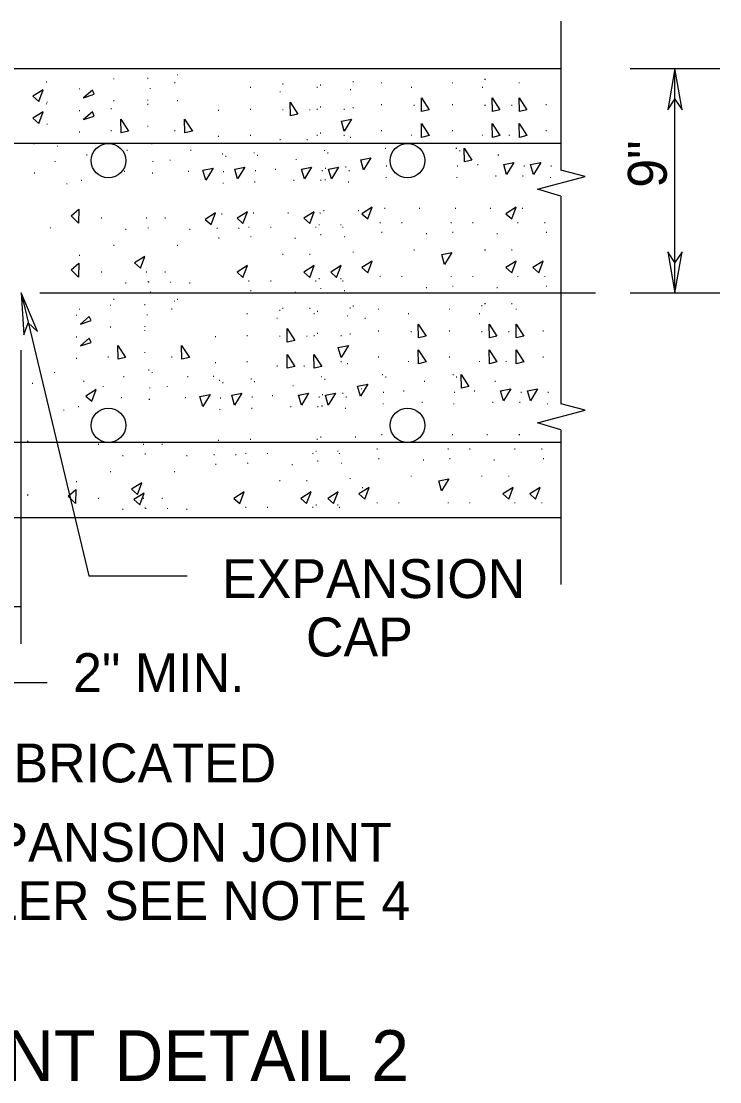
# Model space of a CAD drawing. Extents: x 495810 to 497033, y 605421 to 605543.
# Drawn here: x 497030.661 to 497032.997, y 605533.595 to 605537.14 of the extents above; entities that cross this region are included whole.
import ezdxf

# ---------------------------------------------------------------- set-up
doc = ezdxf.new("R2010")
doc.units = 0
for name, color, linetype in [('1', 7, 'Continuous'), ('2', 7, 'Continuous'), ('5', 7, 'Continuous')]:
    doc.layers.add(name, color=color, linetype=linetype)

msp = doc.modelspace()

# ---------------------------------------------------------------- linework, layer by layer
at = {"layer": '1'}
for p, q in [((497032.4658, 605536.7318), (497029.8693, 605536.7318)), ((497032.3871, 605536.5793), (497032.5472, 605536.6213)), ((497032.5472, 605536.6213), (497032.4658, 605536.6423)), ((497032.4658, 605536.5557), (497032.3871, 605536.5793)), ((497032.3871, 605535.798), (497032.5472, 605535.84)), ((497032.5472, 605535.84), (497032.4659, 605535.861)), ((497032.4659, 605535.7744), (497032.3871, 605535.798)), ((497032.4659, 605535.7318), (497029.8693, 605535.7318))]:
    msp.add_line(p, q, dxfattribs=at)
for points in [[(497032.8472, 605536.9818), (497032.8236, 605536.844), (497032.8472, 605536.8794), (497032.8708, 605536.844)], [(497032.8472, 605536.2318), (497032.8708, 605536.3696), (497032.8472, 605536.3342), (497032.8236, 605536.3696)], [(497030.6609, 605536.2318), (497030.67, 605536.0923), (497030.6847, 605536.1322), (497030.7159, 605536.1033)]]:
    msp.add_lwpolyline(points, close=True, dxfattribs=at)
at = {"layer": '2'}
for points in [[(497030.7347, 605536.9111), (497030.7001, 605536.8895), (497030.7197, 605536.872)], [(497030.9049, 605536.8964), (497030.8989, 605536.9102), (497030.8693, 605536.8846)], [(497031.5859, 605536.8293), (497031.5609, 605536.8235), (497031.56, 605536.8693)], [(497032.0248, 605536.8445), (497031.9998, 605536.8387), (497031.999, 605536.8845)], [(497032.2617, 605536.8445), (497032.2367, 605536.8387), (497032.2359, 605536.8845)], [(497032.3518, 605536.8445), (497032.3268, 605536.8387), (497032.3259, 605536.8845)], [(497030.7347, 605536.8377), (497030.7001, 605536.8162), (497030.7197, 605536.7986)], [(497030.9049, 605536.8231), (497030.8989, 605536.8369), (497030.8693, 605536.8113)], [(497031.02, 605536.773), (497030.995, 605536.7672), (497030.9942, 605536.813)], [(497031.2334, 605536.773), (497031.2084, 605536.7672), (497031.2075, 605536.813)], [(497031.7316, 605536.8057), (497031.7652, 605536.8123), (497031.741, 605536.7723)], [(497032.0248, 605536.7578), (497031.9998, 605536.752), (497031.999, 605536.7978)], [(497032.2617, 605536.7578), (497032.2367, 605536.752), (497032.2359, 605536.7978)], [(497032.3518, 605536.7578), (497032.3268, 605536.752), (497032.3259, 605536.7978)], [(497032.1682, 605536.6755), (497032.1432, 605536.6697), (497032.1423, 605536.7155)], [(497031.7961, 605536.6766), (497031.8298, 605536.6832), (497031.8056, 605536.6432)], [(497032.2744, 605536.6614), (497032.3081, 605536.6681), (497032.2839, 605536.628)], [(497032.3644, 605536.6614), (497032.3981, 605536.6681), (497032.3739, 605536.628)], [(497031.2688, 605536.6425), (497031.3025, 605536.6491), (497031.2783, 605536.6091)], [(497031.3752, 605536.6462), (497031.4088, 605536.6529), (497031.3847, 605536.6129)], [(497031.5986, 605536.6462), (497031.6322, 605536.6529), (497031.608, 605536.6129)], [(497031.6886, 605536.6462), (497031.7222, 605536.6529), (497031.6981, 605536.6129)], [(497030.8281, 605536.4894), (497030.854, 605536.5118), (497030.8529, 605536.4652)], [(497031.8348, 605536.5184), (497031.8003, 605536.4969), (497031.8199, 605536.4794)], [(497032.3164, 605536.5184), (497032.2819, 605536.4969), (497032.3014, 605536.4794)], [(497031.3109, 605536.4995), (497031.2763, 605536.4779), (497031.2959, 605536.4604)], [(497031.4172, 605536.5033), (497031.3826, 605536.4817), (497031.4022, 605536.4642)], [(497031.6406, 605536.5033), (497031.606, 605536.4817), (497031.6256, 605536.4642)], [(497031.0747, 605536.3536), (497031.0402, 605536.3321), (497031.0597, 605536.3145)], [(497031.8348, 605536.3384), (497031.8003, 605536.3169), (497031.8199, 605536.2993)], [(497032.0674, 605536.3607), (497032.101, 605536.3673), (497032.0769, 605536.3273)], [(497032.3164, 605536.3384), (497032.2819, 605536.3169), (497032.3014, 605536.2993)], [(497032.4064, 605536.3384), (497032.3719, 605536.3169), (497032.3915, 605536.2993)], [(497030.8281, 605536.3093), (497030.854, 605536.3318), (497030.8529, 605536.2851)], [(497031.4172, 605536.3232), (497031.3826, 605536.3017), (497031.4022, 605536.2841)], [(497031.6406, 605536.3232), (497031.606, 605536.3017), (497031.6256, 605536.2841)], [(497031.7306, 605536.3232), (497031.6961, 605536.3017), (497031.7156, 605536.2841)], [(497030.8947, 605536.1399), (497030.8887, 605536.1537), (497030.8591, 605536.1281)], [(497032.0146, 605536.088), (497031.9896, 605536.0822), (497031.9887, 605536.128)], [(497032.2515, 605536.088), (497032.2265, 605536.0822), (497032.2257, 605536.128)], [(497032.3415, 605536.088), (497032.3165, 605536.0822), (497032.3157, 605536.128)], [(497031.5757, 605536.0728), (497031.5507, 605536.067), (497031.5498, 605536.1128)], [(497030.8947, 605536.0666), (497030.8887, 605536.0804), (497030.8591, 605536.0548)], [(497031.0098, 605536.0165), (497030.9848, 605536.0107), (497030.9839, 605536.0565)], [(497031.2232, 605536.0165), (497031.1982, 605536.0107), (497031.1973, 605536.0565)], [(497031.7213, 605536.0492), (497031.755, 605536.0558), (497031.7308, 605536.0158)], [(497031.5757, 605535.9861), (497031.5507, 605535.9804), (497031.5498, 605536.0261)], [(497031.6657, 605535.9861), (497031.6407, 605535.9804), (497031.6398, 605536.0261)], [(497032.0146, 605536.0013), (497031.9896, 605535.9955), (497031.9887, 605536.0413)], [(497032.2515, 605536.0013), (497032.2265, 605535.9955), (497032.2257, 605536.0413)], [(497032.3415, 605536.0013), (497032.3165, 605535.9955), (497032.3157, 605536.0413)], [(497032.1579, 605535.919), (497032.1329, 605535.9132), (497032.1321, 605535.959)], [(497031.7859, 605535.9201), (497031.8195, 605535.9267), (497031.7954, 605535.8867)], [(497032.2642, 605535.9049), (497032.2978, 605535.9116), (497032.2737, 605535.8716)], [(497032.3542, 605535.9049), (497032.3879, 605535.9116), (497032.3637, 605535.8716)], [(497030.9117, 605535.9089), (497030.8772, 605535.8873), (497030.8967, 605535.8698)], [(497031.2586, 605535.886), (497031.2923, 605535.8926), (497031.2681, 605535.8526)], [(497031.3649, 605535.8897), (497031.3986, 605535.8964), (497031.3744, 605535.8564)], [(497031.5883, 605535.8897), (497031.622, 605535.8964), (497031.5978, 605535.8564)], [(497031.6784, 605535.8897), (497031.712, 605535.8964), (497031.6879, 605535.8564)], [(497031.0645, 605535.5971), (497031.0299, 605535.5756), (497031.0495, 605535.558)], [(497032.0571, 605535.6042), (497032.0908, 605535.6108), (497032.0666, 605535.5708)], [(497030.8179, 605535.5528), (497030.8438, 605535.5753), (497030.8427, 605535.5286)], [(497031.0723, 605535.5629), (497031.0378, 605535.5414), (497031.0574, 605535.5238)], [(497031.407, 605535.5667), (497031.3724, 605535.5452), (497031.392, 605535.5276)], [(497031.6303, 605535.5667), (497031.5958, 605535.5452), (497031.6154, 605535.5276)], [(497031.7204, 605535.5667), (497031.6858, 605535.5452), (497031.7054, 605535.5276)], [(497031.8246, 605535.5819), (497031.7901, 605535.5604), (497031.8096, 605535.5428)], [(497032.3062, 605535.5819), (497032.2717, 605535.5604), (497032.2912, 605535.5428)], [(497032.3962, 605535.5819), (497032.3617, 605535.5604), (497032.3812, 605535.5428)]]:
    msp.add_lwpolyline(points, close=True, dxfattribs=at)
for centre in [(497030.9527, 605536.6742), (497031.9527, 605536.6742), (497030.9527, 605535.7894), (497031.9527, 605535.7894)]:
    msp.add_circle(centre, 0.0576, dxfattribs=at)
at = {"layer": '5'}
for p, q in [((497032.4658, 605537.1402), (497032.4658, 605536.6423)), ((497029.7026, 605536.9818), (497032.4658, 605536.9818)), ((497032.6973, 605536.9818), (497032.9971, 605536.9818)), ((497032.8472, 605536.2318), (497032.8472, 605536.9818)), ((497032.4658, 605536.5557), (497032.4658, 605535.861)), ((497030.6609, 605536.2318), (497030.8871, 605535.2863)), ((497030.7235, 605536.2318), (497032.581, 605536.2318)), ((497032.6973, 605536.2318), (497032.9971, 605536.2318)), ((497030.6609, 605535.0588), (497030.6609, 605536.0402)), ((497032.4659, 605535.7744), (497032.4658, 605535.2569)), ((497029.7026, 605535.4818), (497032.4658, 605535.4818)), ((497030.8871, 605535.2863), (497031.2162, 605535.2863)), ((497030.4109, 605535.1835), (497030.6609, 605535.1835)), ((497030.5359, 605534.9298), (497030.7478, 605534.9298))]:
    msp.add_line(p, q, dxfattribs=at)

# ---------------------------------------------------------------- texts
at = {"layer": '2'}
for p in [(497030.7408, 605536.9353), (497030.9652, 605536.9456), (497031.0797, 605536.9474), (497031.1786, 605536.9589), (497031.766, 605536.9361), (497032.2069, 605536.9437), (497030.851, 605536.9122), (497031.0875, 605536.9132), (497031.17, 605536.9325), (497031.4222, 605536.917), (497031.5224, 605536.9021), (497031.5311, 605536.9285), (497031.6456, 605536.917), (497031.6571, 605536.9246), (497031.7573, 605536.9097), (497031.8611, 605536.9322), (497031.9614, 605536.9173), (497032.098, 605536.9322), (497032.1983, 605536.9173), (497032.3214, 605536.9322), (497030.7428, 605536.8674), (497030.9652, 605536.8722), (497031.0797, 605536.8741), (497031.1786, 605536.8722), (497030.7408, 605536.8619), (497030.851, 605536.8389), (497030.9566, 605536.8458), (497031.0797, 605536.8607), (497031.3159, 605536.8399), (497031.4222, 605536.8437), (497031.5311, 605536.8419), (497031.6211, 605536.8419), (497031.6456, 605536.8437), (497031.6571, 605536.8513), (497031.7356, 605536.8437), (497031.766, 605536.8494), (497031.8611, 605536.8589), (497031.97, 605536.857), (497032.098, 605536.8589), (497032.2069, 605536.857), (497032.2969, 605536.857), (497032.3214, 605536.8589), (497032.4114, 605536.8589), (497030.7428, 605536.794), (497030.851, 605536.7675), (497030.9566, 605536.7724), (497031.0797, 605536.7874), (497031.17, 605536.7724), (497031.4222, 605536.757), (497031.6456, 605536.757), (497031.6571, 605536.7646), (497031.7356, 605536.757), (497031.8611, 605536.7722), (497031.9614, 605536.7572), (497032.098, 605536.7722), (497032.1983, 605536.7572), (497032.2883, 605536.7572), (497032.3214, 605536.7722), (497032.4114, 605536.7722), (497030.6979, 605536.7287), (497030.777, 605536.7204), (497031.0926, 605536.7287), (497031.3159, 605536.7532), (497031.5224, 605536.742), (497031.6125, 605536.742), (497031.7573, 605536.7496), (497030.8757, 605536.6913), (497031.0098, 605536.7063), (497031.2232, 605536.7063), (497031.3288, 605536.6945), (497031.3402, 605536.6862), (497031.4351, 605536.6983), (497031.4465, 605536.69), (497031.67, 605536.7059), (497031.6814, 605536.6976), (497031.8741, 605536.7135), (497032.111, 605536.7135), (497032.1223, 605536.7052), (497032.2515, 605536.6911), (497030.7695, 605536.6691), (497030.7695, 605536.6691), (497031.0965, 605536.6691), (497031.1541, 605536.6737), (497031.5756, 605536.6759), (497031.7415, 605536.651), (497031.8779, 605536.654), (497031.8779, 605536.654), (497032.1149, 605536.654), (497032.1149, 605536.654), (497032.1825, 605536.6586), (497032.2725, 605536.6586), (497032.3382, 605536.654), (497032.3382, 605536.654), (497032.4283, 605536.654), (497032.4283, 605536.654), (497030.6999, 605536.6309), (497031.0017, 605536.6363), (497031.0947, 605536.6309), (497031.2151, 605536.6363), (497031.3327, 605536.635), (497031.3327, 605536.635), (497031.439, 605536.6388), (497031.439, 605536.6388), (497031.5066, 605536.6434), (497031.5966, 605536.6434), (497031.6624, 605536.6388), (497031.6624, 605536.6388), (497031.6739, 605536.6464), (497031.6739, 605536.6464), (497031.7524, 605536.6388), (497031.7524, 605536.6388), (497031.8761, 605536.6157), (497032.113, 605536.6157), (497032.2434, 605536.6211), (497032.3334, 605536.6211), (497032.4264, 605536.6157), (497030.8087, 605536.5946), (497030.8573, 605536.6064), (497031.3308, 605536.5967), (497031.4371, 605536.6005), (497031.5676, 605536.606), (497031.6576, 605536.606), (497031.672, 605536.6081), (497031.7506, 605536.6005), (497031.8716, 605536.5124), (497031.9879, 605536.5124), (497032.1085, 605536.5124), (497032.2248, 605536.5124), (497032.3319, 605536.5124), (497030.9243, 605536.4802), (497031.0751, 605536.4802), (497031.1377, 605536.4802), (497031.3264, 605536.4934), (497031.4327, 605536.4972), (497031.5489, 605536.4972), (497031.6561, 605536.4972), (497031.6676, 605536.5048), (497031.7838, 605536.5048), (497030.7541, 605536.4476), (497031.0063, 605536.4427), (497031.081, 605536.4476), (497031.2197, 605536.4427), (497031.3113, 605536.446), (497031.3839, 605536.446), (497031.4176, 605536.4498), (497031.4902, 605536.4498), (497031.641, 605536.4498), (497031.6525, 605536.4574), (497031.7251, 605536.4574), (497031.731, 605536.4498), (497031.8565, 605536.465), (497031.9291, 605536.465), (497032.0934, 605536.465), (497032.166, 605536.465), (497032.3168, 605536.465), (497032.4068, 605536.465), (497031.3172, 605536.4135), (497031.4235, 605536.4173), (497031.5722, 605536.4124), (497031.6584, 605536.4249), (497031.7369, 605536.4173), (497031.8624, 605536.4324), (497032.0111, 605536.4276), (497032.0993, 605536.4324), (497032.248, 605536.4276), (497032.4127, 605536.4324), (497030.9652, 605536.389), (497031.1786, 605536.389), (497031.766, 605536.3662), (497031.97, 605536.3738), (497032.2069, 605536.3738), (497032.2969, 605536.3738), (497030.851, 605536.3556), (497031.5311, 605536.3586), (497031.6211, 605536.3586), (497030.9243, 605536.3001), (497031.0751, 605536.3001), (497031.1377, 605536.3001), (497031.0063, 605536.2627), (497031.081, 605536.2676), (497031.0829, 605536.2659), (497031.1556, 605536.2659), (497031.2197, 605536.2627), (497031.4176, 605536.2697), (497031.4902, 605536.2697), (497031.641, 605536.2697), (497031.6525, 605536.2773), (497031.7251, 605536.2773), (497031.731, 605536.2697), (497031.8565, 605536.2849), (497031.9291, 605536.2849), (497032.0934, 605536.2849), (497032.166, 605536.2849), (497032.3168, 605536.2849), (497032.4068, 605536.2849), (497031.0888, 605536.2334), (497031.4235, 605536.2372), (497031.5722, 605536.2323), (497031.6584, 605536.2448), (497031.7369, 605536.2372), (497032.0111, 605536.2475), (497032.0993, 605536.2524), (497032.248, 605536.2475), (497032.4127, 605536.2524), (497030.955, 605536.1891), (497030.9652, 605536.2089), (497031.0695, 605536.1909), (497031.1684, 605536.2024), (497031.1786, 605536.2089), (497032.2069, 605536.1937), (497032.2969, 605536.1937), (497030.8408, 605536.1557), (497030.851, 605536.1755), (497031.0773, 605536.1568), (497031.1597, 605536.176), (497031.412, 605536.1605), (497031.5209, 605536.172), (497031.5311, 605536.1785), (497031.6211, 605536.1785), (497031.6353, 605536.1605), (497031.6468, 605536.1681), (497031.7471, 605536.1532), (497031.7557, 605536.1796), (497031.766, 605536.1861), (497031.8509, 605536.1757), (497031.9511, 605536.1608), (497032.0878, 605536.1757), (497032.1881, 605536.1608), (497032.1967, 605536.1872), (497032.3112, 605536.1757), (497031.0695, 605536.1176), (497031.5122, 605536.1456), (497031.8062, 605536.1451), (497030.8408, 605536.0824), (497030.955, 605536.1157), (497031.0695, 605536.1042), (497031.3056, 605536.0834), (497031.412, 605536.0872), (497031.5209, 605536.0854), (497031.6109, 605536.0854), (497031.6353, 605536.0872), (497031.6468, 605536.0948), (497031.7254, 605536.0872), (497031.7557, 605536.0929), (497031.8509, 605536.1024), (497031.9598, 605536.1005), (497032.0878, 605536.1024), (497032.1967, 605536.1005), (497032.2867, 605536.1005), (497032.3112, 605536.1024), (497032.4012, 605536.1024), (497030.9463, 605536.0159), (497031.0695, 605536.0309), (497031.1597, 605536.0159), (497031.8509, 605536.0157), (497032.0878, 605536.0157), (497032.3112, 605536.0157), (497032.4012, 605536.0157), (497030.8408, 605536.011), (497031.3056, 605535.9967), (497031.412, 605536.0005), (497031.5122, 605535.9855), (497031.6022, 605535.9855), (497031.6353, 605536.0005), (497031.6468, 605536.0081), (497031.7254, 605536.0005), (497031.7471, 605535.9931), (497031.9511, 605536.0007), (497032.1881, 605536.0007), (497032.2781, 605536.0007), (497030.7668, 605535.9639), (497030.9995, 605535.9498), (497031.0824, 605535.9722), (497031.0938, 605535.9639), (497031.2129, 605535.9498), (497031.299, 605535.9513), (497031.4249, 605535.9418), (497031.6598, 605535.9494), (497031.6712, 605535.9411), (497031.8638, 605535.957), (497031.8752, 605535.9487), (497032.1007, 605535.957), (497032.1121, 605535.9487), (497030.6939, 605535.9278), (497030.8655, 605535.9348), (497030.9305, 605535.9172), (497031.0863, 605535.9126), (497031.0863, 605535.9126), (497031.1439, 605535.9172), (497031.3186, 605535.938), (497031.33, 605535.9297), (497031.4363, 605535.9335), (497031.5654, 605535.9194), (497031.7943, 605535.9094), (497032.0043, 605535.9346), (497032.2413, 605535.9346), (497030.9915, 605535.8798), (497031.0844, 605535.8744), (497031.2049, 605535.8798), (497031.3225, 605535.8785), (497031.3225, 605535.8785), (497031.4288, 605535.8823), (497031.4288, 605535.8823), (497031.4964, 605535.8869), (497031.5864, 605535.8869), (497031.6522, 605535.8823), (497031.6522, 605535.8823), (497031.6637, 605535.8899), (497031.6637, 605535.8899), (497031.7313, 605535.8945), (497031.7422, 605535.8823), (497031.7422, 605535.8823), (497031.8677, 605535.8975), (497031.8677, 605535.8975), (497031.9353, 605535.9021), (497032.1046, 605535.8975), (497032.1046, 605535.8975), (497032.1722, 605535.9021), (497032.2623, 605535.9021), (497032.328, 605535.8975), (497032.328, 605535.8975), (497032.418, 605535.8975), (497032.418, 605535.8975), (497030.7985, 605535.8381), (497030.8471, 605535.8499), (497031.3206, 605535.8402), (497031.4269, 605535.844), (497031.5574, 605535.8495), (497031.6474, 605535.8495), (497031.6618, 605535.8516), (497031.7403, 605535.844), (497031.8659, 605535.8592), (497031.9963, 605535.8646), (497032.1028, 605535.8592), (497032.2332, 605535.8646), (497032.3232, 605535.8646), (497032.4162, 605535.8592), (497030.6775, 605535.7342), (497031.3161, 605535.7369), (497031.4225, 605535.7407), (497031.6459, 605535.7407), (497031.6574, 605535.7483), (497031.7736, 605535.7483), (497031.8614, 605535.7559), (497032.0983, 605535.7559), (497032.2145, 605535.7559), (497032.3217, 605535.7559), (497030.9141, 605535.7237), (497031.0649, 605535.7237), (497031.1275, 605535.7237), (497031.4074, 605535.6933), (497031.48, 605535.6933), (497031.6307, 605535.6933), (497031.6422, 605535.7009), (497031.7149, 605535.7009), (497031.7208, 605535.6933), (497031.8463, 605535.7085), (497032.0832, 605535.7085), (497032.1558, 605535.7085), (497032.3066, 605535.7085), (497032.3966, 605535.7085), (497030.9961, 605535.6862), (497031.0708, 605535.6911), (497031.2095, 605535.6862), (497031.301, 605535.6895), (497031.3069, 605535.657), (497031.3737, 605535.6895), (497031.4132, 605535.6608), (497031.6481, 605535.6684), (497031.7267, 605535.6608), (497031.8522, 605535.6759), (497032.0009, 605535.6711), (497032.0891, 605535.6759), (497032.2378, 605535.6711), (497032.4025, 605535.6759), (497030.955, 605535.6325), (497031.1684, 605535.6325), (497031.562, 605535.6559), (497030.8408, 605535.5991), (497031.5209, 605535.6021), (497031.6109, 605535.6021), (497031.7557, 605535.6097), (497031.9598, 605535.6173), (497032.1967, 605535.6173), (497032.2867, 605535.6173), (497030.6775, 605535.5541), (497031.7971, 605535.579), (497030.9141, 605535.5436), (497031.0649, 605535.5436), (497031.1275, 605535.5436), (497031.6422, 605535.5208), (497031.7149, 605535.5208), (497031.8463, 605535.5284), (497031.9189, 605535.5284), (497032.0832, 605535.5284), (497032.1558, 605535.5284), (497032.3066, 605535.5284), (497032.3966, 605535.5284), (497030.9961, 605535.5062), (497031.0708, 605535.5111), (497031.0727, 605535.5094), (497031.1453, 605535.5094), (497031.2095, 605535.5062), (497031.4074, 605535.5132), (497031.48, 605535.5132), (497031.6307, 605535.5132), (497031.7208, 605535.5132)]:
    msp.add_text('.', height=0.0268, dxfattribs=at).set_placement(p)
at = {"layer": '5'}
msp.add_text('9"', height=0.13, rotation=90, dxfattribs=at).set_placement((497032.8197, 605536.5834))
for s, height, p in [('EXPANSION', 0.13, (497031.3323, 605535.212)), ('CAP ', 0.13, (497031.6133, 605535.017)), ('2" MIN.', 0.13, (497030.8342, 605534.8977)), ('LUBRICATED', 0.13, (497030.4126, 605534.5959)), ('EXPANSION JOINT ', 0.13, (497030.3361, 605534.3307)), ('FILLER SEE NOTE 4', 0.13, (497030.3003, 605534.1357)), ('TRANSVERSE EXPANSION JOINT DETAIL 2', 0.17, (497027.2585, 605533.5976))]:
    msp.add_text(s, height=height, dxfattribs=at).set_placement(p)

doc.saveas('drawing.dxf')
